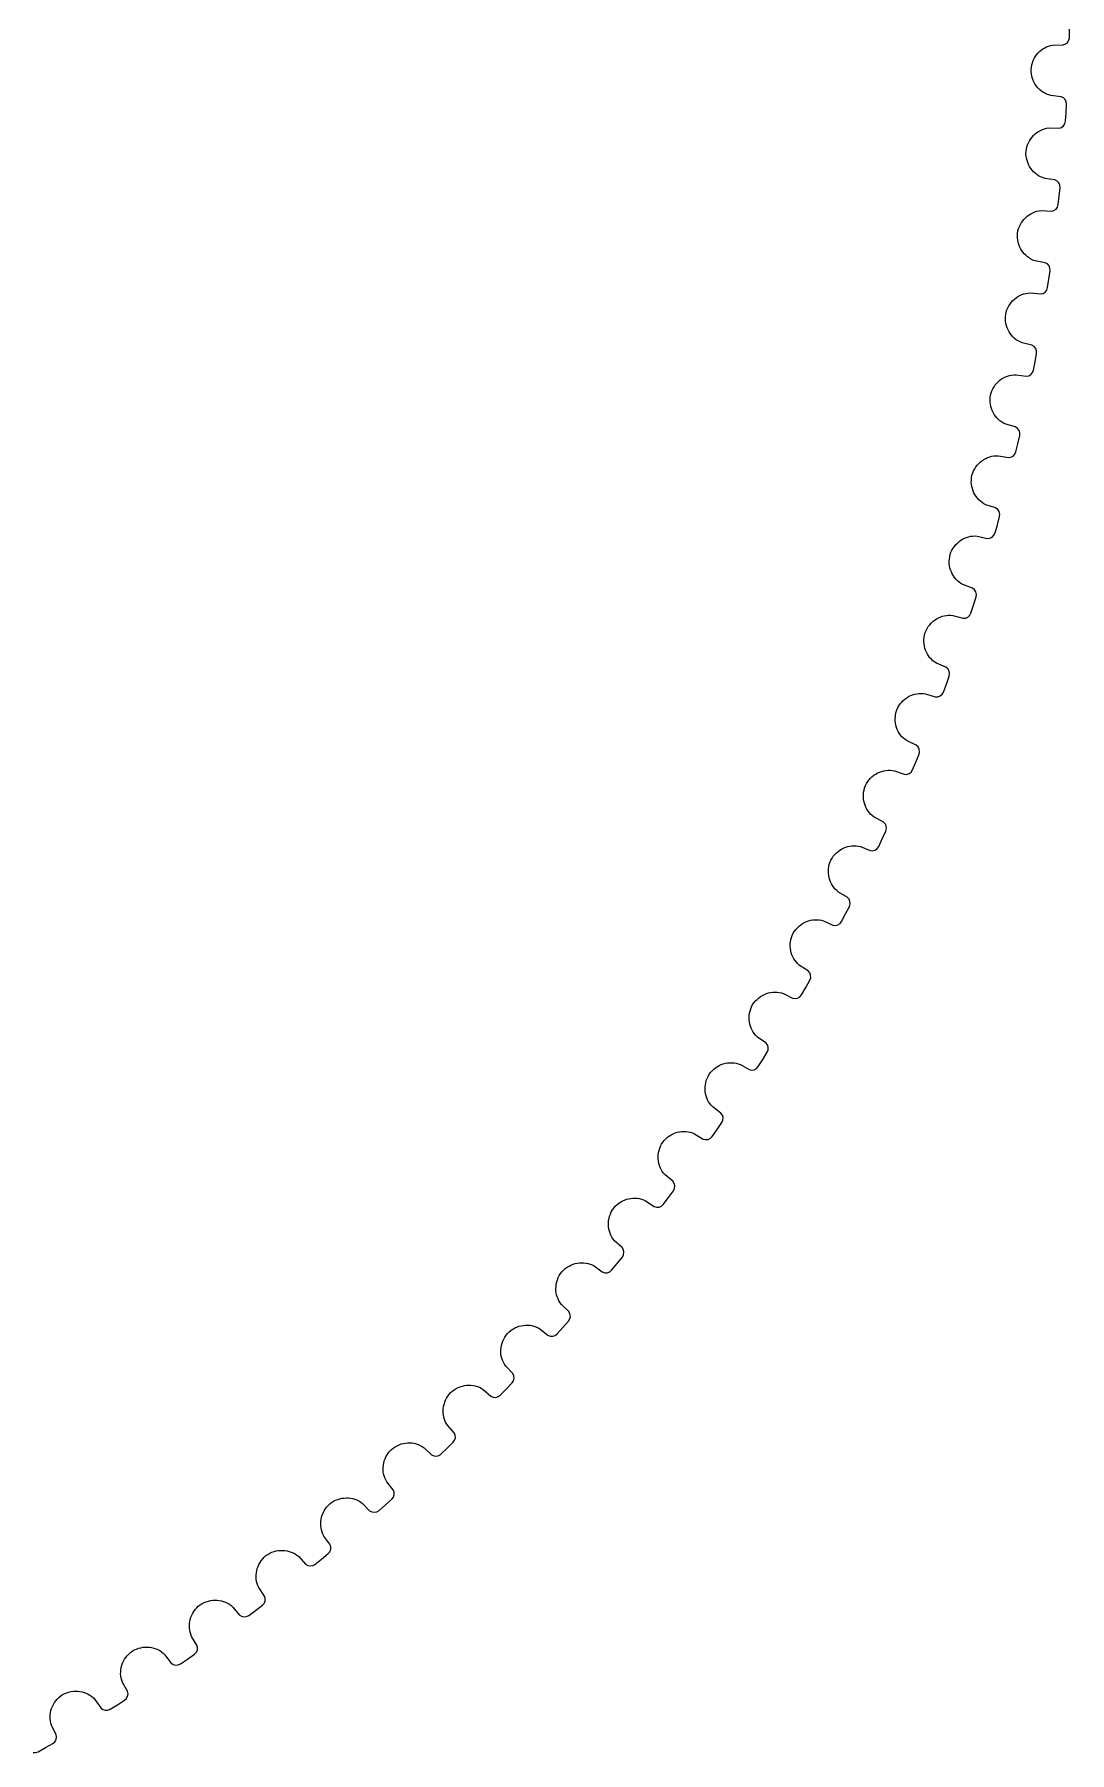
# Model space of a CAD drawing. Header units: metres. Extents: x -120 to 120, y -120 to 120.
# Drawn here: x 58.8 to 120.4, y -105 to -2.8 of the extents above; entities that cross this region are included whole.
import ezdxf

# ---------------------------------------------------------------- set-up
doc = ezdxf.new("R2010")
doc.units = ezdxf.units.M

msp = doc.modelspace()

# ---------------------------------------------------------------- linework, layer by layer
for p, q in [((120.316, -3.14148), (120.347, -2.99388)), ((120.347, -2.99388), (120.361, -2.48801)), ((118.32, -4.12401), (118.394, -4.01696)), ((118.394, -4.01696), (118.476, -3.91692)), ((118.476, -3.91692), (118.566, -3.82444)), ((118.566, -3.82444), (118.663, -3.74002)), ((118.663, -3.74002), (118.767, -3.66424)), ((118.767, -3.66424), (118.877, -3.59758)), ((118.877, -3.59758), (118.993, -3.54064)), ((118.993, -3.54064), (119.114, -3.49389)), ((119.114, -3.49389), (119.239, -3.4579)), ((119.239, -3.4579), (119.369, -3.43321)), ((119.369, -3.43321), (119.976, -3.41628)), ((119.976, -3.41628), (120.12, -3.3675)), ((120.12, -3.3675), (120.236, -3.27234)), ((120.236, -3.27234), (120.316, -3.14148)), ((118.07, -4.8836), (118.086, -4.74573)), ((118.075, -5.0222), (118.07, -4.8836)), ((118.09, -5.15792), (118.075, -5.0222)), ((118.086, -4.74573), (118.113, -4.61163)), ((118.113, -4.61163), (118.15, -4.48188)), ((118.15, -4.48188), (118.197, -4.35701)), ((118.197, -4.35701), (118.254, -4.23753)), ((118.254, -4.23753), (118.32, -4.12401)), ((118.117, -5.29021), (118.09, -5.15792)), ((118.153, -5.41847), (118.117, -5.29021)), ((118.2, -5.54214), (118.153, -5.41847)), ((118.256, -5.66067), (118.2, -5.54214)), ((118.321, -5.77345), (118.256, -5.66067)), ((118.395, -5.87993), (118.321, -5.77345)), ((118.477, -5.97951), (118.395, -5.87993)), ((118.567, -6.07166), (118.477, -5.97951)), ((118.664, -6.15577), (118.567, -6.07166)), ((118.768, -6.23129), (118.664, -6.15577)), ((118.879, -6.29764), (118.768, -6.23129)), ((118.995, -6.35425), (118.879, -6.29764)), ((119.117, -6.40053), (118.995, -6.35425)), ((119.245, -6.43593), (119.117, -6.40053)), ((119.848, -6.50289), (119.245, -6.43593)), ((119.988, -6.56342), (119.848, -6.50289)), ((120.096, -6.66789), (119.988, -6.56342)), ((120.165, -6.80488), (120.096, -6.66789)), ((120.155, -7.45978), (120.184, -6.95456)), ((120.184, -6.95456), (120.165, -6.80488)), ((119.999, -8.23831), (120.083, -8.11085)), ((120.083, -8.11085), (120.121, -7.96468)), ((120.121, -7.96468), (120.155, -7.45978)), ((117.916, -9.23778), (117.978, -9.12075)), ((117.978, -9.12075), (118.048, -9.01004)), ((118.048, -9.01004), (118.127, -8.90615)), ((118.127, -8.90615), (118.213, -8.8096)), ((118.213, -8.8096), (118.307, -8.72092)), ((118.307, -8.72092), (118.407, -8.64058)), ((118.407, -8.64058), (118.514, -8.56915)), ((118.514, -8.56915), (118.627, -8.5071)), ((118.627, -8.5071), (118.745, -8.45498)), ((118.745, -8.45498), (118.867, -8.41327)), ((118.867, -8.41327), (118.994, -8.3825)), ((118.994, -8.3825), (119.125, -8.36319)), ((119.125, -8.36319), (119.732, -8.37134)), ((119.732, -8.37134), (119.878, -8.32857)), ((119.878, -8.32857), (119.999, -8.23831)), ((117.766, -9.89734), (117.768, -9.75868)), ((117.776, -10.0336), (117.766, -9.89734)), ((117.768, -9.75868), (117.789, -9.62158)), ((117.797, -10.1669), (117.776, -10.0336)), ((117.789, -9.62158), (117.821, -9.4887)), ((117.829, -10.2965), (117.797, -10.1669)), ((117.821, -9.4887), (117.864, -9.36059)), ((117.864, -9.36059), (117.916, -9.23778)), ((117.87, -10.422), (117.829, -10.2965)), ((117.921, -10.5428), (117.87, -10.422)), ((117.982, -10.6581), (117.921, -10.5428)), ((118.051, -10.7676), (117.982, -10.6581)), ((118.129, -10.8705), (118.051, -10.7676)), ((118.215, -10.9663), (118.129, -10.8705)), ((118.309, -11.0543), (118.215, -10.9663)), ((118.409, -11.1341), (118.309, -11.0543)), ((118.517, -11.2049), (118.409, -11.1341)), ((118.631, -11.2663), (118.517, -11.2049)), ((118.751, -11.3176), (118.631, -11.2663)), ((118.877, -11.3582), (118.751, -11.3176)), ((119.477, -11.45), (118.877, -11.3582)), ((119.614, -11.5163), (119.477, -11.45)), ((119.718, -11.6252), (119.614, -11.5163)), ((119.781, -11.7649), (119.718, -11.6252)), ((119.744, -12.4188), (119.794, -11.9152)), ((119.794, -11.9152), (119.781, -11.7649)), ((118.546, -13.2928), (118.678, -13.2789)), ((118.678, -13.2789), (119.284, -13.3121)), ((119.284, -13.3121), (119.431, -13.2754)), ((119.431, -13.2754), (119.556, -13.1902)), ((119.556, -13.1902), (119.646, -13.0664)), ((119.646, -13.0664), (119.689, -12.9219)), ((119.689, -12.9219), (119.744, -12.4188)), ((117.329, -14.3496), (117.376, -14.2233)), ((117.376, -14.2233), (117.434, -14.1028)), ((117.434, -14.1028), (117.5, -13.9884)), ((117.5, -13.9884), (117.575, -13.8807)), ((117.575, -13.8807), (117.658, -13.7801)), ((117.658, -13.7801), (117.748, -13.6872)), ((117.748, -13.6872), (117.845, -13.6025)), ((117.845, -13.6025), (117.949, -13.5264)), ((117.949, -13.5264), (118.059, -13.4594)), ((118.059, -13.4594), (118.174, -13.4021)), ((118.174, -13.4021), (118.294, -13.3549)), ((118.294, -13.3549), (118.418, -13.3183)), ((118.418, -13.3183), (118.546, -13.2928)), ((117.257, -14.7556), (117.264, -14.6171)), ((117.261, -14.8921), (117.257, -14.7556)), ((117.276, -15.0261), (117.261, -14.8921)), ((117.264, -14.6171), (117.291, -14.481)), ((117.302, -15.157), (117.276, -15.0261)), ((117.291, -14.481), (117.329, -14.3496)), ((117.339, -15.2841), (117.302, -15.157)), ((117.385, -15.4069), (117.339, -15.2841)), ((117.441, -15.5246), (117.385, -15.4069)), ((117.505, -15.6368), (117.441, -15.5246)), ((117.579, -15.7429), (117.505, -15.6368)), ((117.661, -15.8421), (117.579, -15.7429)), ((117.751, -15.934), (117.661, -15.8421)), ((117.848, -16.0178), (117.751, -15.934)), ((117.953, -16.0931), (117.848, -16.0178)), ((118.064, -16.1591), (117.953, -16.0931)), ((118.182, -16.2153), (118.064, -16.1591)), ((118.306, -16.2611), (118.182, -16.2153)), ((118.902, -16.3776), (118.306, -16.2611)), ((119.036, -16.4495), (118.902, -16.3776)), ((119.135, -16.5626), (119.036, -16.4495)), ((119.053, -17.857), (119.128, -17.3566)), ((119.128, -17.3566), (119.199, -16.8555)), ((119.192, -16.7047), (119.135, -16.5626)), ((119.199, -16.8555), (119.192, -16.7047)), ((117.183, -18.4608), (117.289, -18.3891)), ((117.289, -18.3891), (117.402, -18.3267)), ((117.402, -18.3267), (117.519, -18.2742)), ((117.519, -18.2742), (117.641, -18.232)), ((117.641, -18.232), (117.767, -18.2005)), ((117.767, -18.2005), (117.896, -18.1803)), ((117.896, -18.1803), (118.028, -18.1719)), ((118.028, -18.1719), (118.632, -18.2301)), ((118.632, -18.2301), (118.781, -18.1996)), ((118.781, -18.1996), (118.908, -18.1196)), ((118.908, -18.1196), (119.004, -17.9996)), ((119.004, -17.9996), (119.053, -17.857)), ((116.56, -19.4505), (116.592, -19.3157)), ((116.592, -19.3157), (116.635, -19.1859)), ((116.635, -19.1859), (116.688, -19.0617)), ((116.688, -19.0617), (116.75, -18.9437)), ((116.75, -18.9437), (116.821, -18.8321)), ((116.821, -18.8321), (116.901, -18.7276)), ((116.901, -18.7276), (116.988, -18.6306)), ((116.988, -18.6306), (117.082, -18.5415)), ((117.082, -18.5415), (117.183, -18.4608)), ((116.545, -19.7252), (116.547, -19.5886)), ((116.555, -19.8597), (116.545, -19.7252)), ((116.547, -19.5886), (116.56, -19.4505)), ((116.576, -19.9916), (116.555, -19.8597)), ((116.607, -20.1201), (116.576, -19.9916)), ((116.648, -20.2446), (116.607, -20.1201)), ((116.699, -20.3646), (116.648, -20.2446)), ((116.759, -20.4794), (116.699, -20.3646)), ((116.828, -20.5884), (116.759, -20.4794)), ((116.906, -20.6909), (116.828, -20.5884)), ((116.992, -20.7864), (116.906, -20.6909)), ((117.085, -20.8742), (116.992, -20.7864)), ((117.187, -20.9537), (117.085, -20.8742)), ((117.296, -21.0243), (117.187, -20.9537)), ((117.411, -21.0853), (117.296, -21.0243)), ((117.533, -21.1362), (117.411, -21.0853)), ((118.123, -21.2772), (117.533, -21.1362)), ((118.254, -21.3546), (118.123, -21.2772)), ((118.349, -21.4717), (118.254, -21.3546)), ((118.213, -22.7616), (118.309, -22.2648)), ((118.309, -22.2648), (118.4, -21.767)), ((118.4, -21.6161), (118.349, -21.4717)), ((118.4, -21.767), (118.4, -21.6161)), ((116.027, -23.5425), (116.118, -23.4492)), ((116.118, -23.4492), (116.216, -23.364)), ((116.216, -23.364), (116.32, -23.2876)), ((116.32, -23.2876), (116.429, -23.2204)), ((116.429, -23.2204), (116.544, -23.1627)), ((116.544, -23.1627), (116.664, -23.115)), ((116.664, -23.115), (116.787, -23.0779)), ((116.787, -23.0779), (116.914, -23.0517)), ((116.914, -23.0517), (117.044, -23.0369)), ((117.044, -23.0369), (117.176, -23.0339)), ((117.176, -23.0339), (117.777, -23.117)), ((117.777, -23.117), (117.927, -23.0926)), ((117.927, -23.0926), (118.058, -23.018)), ((118.058, -23.018), (118.158, -22.902)), ((118.158, -22.902), (118.213, -22.7616)), ((115.631, -24.5246), (115.638, -24.3882)), ((115.638, -24.3882), (115.656, -24.2507)), ((115.656, -24.2507), (115.694, -24.1173)), ((115.694, -24.1173), (115.743, -23.9895)), ((115.743, -23.9895), (115.801, -23.8676)), ((115.801, -23.8676), (115.868, -23.7522)), ((115.868, -23.7522), (115.943, -23.6437)), ((115.943, -23.6437), (116.027, -23.5425)), ((115.635, -24.6594), (115.631, -24.5246)), ((115.65, -24.792), (115.635, -24.6594)), ((115.676, -24.9216), (115.65, -24.792)), ((115.712, -25.0478), (115.676, -24.9216)), ((115.757, -25.1698), (115.712, -25.0478)), ((115.813, -25.287), (115.757, -25.1698)), ((115.877, -25.3987), (115.813, -25.287)), ((115.951, -25.5044), (115.877, -25.3987)), ((116.033, -25.6033), (115.951, -25.5044)), ((116.123, -25.6949), (116.033, -25.6033)), ((116.221, -25.7786), (116.123, -25.6949)), ((116.327, -25.8536), (116.221, -25.7786)), ((116.439, -25.9193), (116.327, -25.8536)), ((116.559, -25.9752), (116.439, -25.9193)), ((117.143, -26.1405), (116.559, -25.9752)), ((117.271, -26.2232), (117.143, -26.1405)), ((117.361, -26.3441), (117.271, -26.2232)), ((117.406, -26.4905), (117.361, -26.3441)), ((117.4, -26.6413), (117.406, -26.4905)), ((117.172, -27.6273), (117.288, -27.1349)), ((117.288, -27.1349), (117.4, -26.6413)), ((114.716, -28.6327), (114.787, -28.5201)), ((114.787, -28.5201), (114.867, -28.4148)), ((114.867, -28.4148), (114.955, -28.3172)), ((114.955, -28.3172), (115.05, -28.2277)), ((115.05, -28.2277), (115.151, -28.1467)), ((115.151, -28.1467), (115.258, -28.0746)), ((115.258, -28.0746), (115.37, -28.012)), ((115.37, -28.012), (115.487, -27.9591)), ((115.487, -27.9591), (115.609, -27.9164)), ((115.609, -27.9164), (115.734, -27.8844)), ((115.734, -27.8844), (115.861, -27.8635)), ((115.861, -27.8635), (115.992, -27.854)), ((115.992, -27.854), (116.124, -27.8565)), ((116.124, -27.8565), (116.721, -27.9644)), ((116.721, -27.9644), (116.872, -27.9463)), ((116.872, -27.9463), (117.006, -27.8771)), ((117.006, -27.8771), (117.111, -27.7653)), ((117.111, -27.7653), (117.172, -27.6273)), ((114.517, -29.417), (114.518, -29.2821)), ((114.527, -29.55), (114.517, -29.417)), ((114.518, -29.2821), (114.531, -29.146)), ((114.547, -29.6806), (114.527, -29.55)), ((114.531, -29.146), (114.555, -29.0095)), ((114.555, -29.0095), (114.599, -28.8778)), ((114.599, -28.8778), (114.653, -28.752)), ((114.653, -28.752), (114.716, -28.6327)), ((114.578, -29.8082), (114.547, -29.6806)), ((114.618, -29.9319), (114.578, -29.8082)), ((114.669, -30.0513), (114.618, -29.9319)), ((114.729, -30.1656), (114.669, -30.0513)), ((114.798, -30.2742), (114.729, -30.1656)), ((114.875, -30.3765), (114.798, -30.2742)), ((114.962, -30.4718), (114.875, -30.3765)), ((115.056, -30.5594), (114.962, -30.4718)), ((115.159, -30.6387), (115.056, -30.5594)), ((115.269, -30.709), (115.159, -30.6387)), ((115.386, -30.7698), (115.269, -30.709)), ((115.963, -30.9591), (115.386, -30.7698)), ((116.087, -31.047), (115.963, -30.9591)), ((116.067, -31.9586), (116.199, -31.4701)), ((116.172, -31.1715), (116.087, -31.047)), ((116.211, -31.3197), (116.172, -31.1715)), ((116.199, -31.4701), (116.211, -31.3197)), ((114.233, -32.7077), (114.356, -32.6701)), ((114.356, -32.6701), (114.482, -32.6433)), ((114.482, -32.6433), (114.611, -32.6276)), ((114.611, -32.6276), (114.742, -32.6236)), ((114.742, -32.6236), (114.873, -32.6315)), ((114.873, -32.6315), (115.466, -32.764)), ((115.618, -32.7521), (115.754, -32.6885)), ((115.754, -32.6885), (115.863, -32.5812)), ((115.863, -32.5812), (115.93, -32.4458)), ((115.93, -32.4458), (116.067, -31.9586)), ((113.259, -33.7187), (113.308, -33.5889)), ((113.308, -33.5889), (113.366, -33.4655)), ((113.366, -33.4655), (113.434, -33.3488)), ((113.434, -33.3488), (113.511, -33.2394)), ((113.511, -33.2394), (113.595, -33.1375)), ((113.595, -33.1375), (113.687, -33.0435)), ((113.687, -33.0435), (113.785, -32.958)), ((113.785, -32.958), (113.889, -32.8813)), ((113.889, -32.8813), (113.999, -32.8137)), ((113.999, -32.8137), (114.114, -32.7557)), ((114.114, -32.7557), (114.233, -32.7077)), ((115.466, -32.764), (115.618, -32.7521)), ((113.204, -34.1242), (113.211, -33.9895)), ((113.208, -34.2576), (113.204, -34.1242)), ((113.223, -34.3889), (113.208, -34.2576)), ((113.211, -33.9895), (113.229, -33.8541)), ((113.248, -34.5176), (113.223, -34.3889)), ((113.229, -33.8541), (113.259, -33.7187)), ((113.284, -34.643), (113.248, -34.5176)), ((113.329, -34.7643), (113.284, -34.643)), ((113.384, -34.881), (113.329, -34.7643)), ((113.449, -34.9924), (113.384, -34.881)), ((113.522, -35.0978), (113.449, -34.9924)), ((113.604, -35.1965), (113.522, -35.0978)), ((113.695, -35.288), (113.604, -35.1965)), ((113.794, -35.3714), (113.695, -35.288)), ((113.901, -35.4463), (113.794, -35.3714)), ((114.016, -35.5118), (113.901, -35.4463)), ((114.584, -35.7248), (114.016, -35.5118)), ((114.705, -35.8178), (114.584, -35.7248)), ((114.49, -37.2089), (114.647, -36.7278)), ((114.647, -36.7278), (114.799, -36.2451)), ((114.784, -35.9457), (114.705, -35.8178)), ((114.817, -36.0953), (114.784, -35.9457)), ((114.799, -36.2451), (114.817, -36.0953)), ((112.129, -37.8035), (112.224, -37.7134)), ((112.224, -37.7134), (112.326, -37.632)), ((112.326, -37.632), (112.433, -37.5596)), ((112.433, -37.5596), (112.546, -37.4967)), ((112.546, -37.4967), (112.663, -37.4435)), ((112.663, -37.4435), (112.784, -37.4005)), ((112.784, -37.4005), (112.909, -37.368)), ((112.909, -37.368), (113.036, -37.3464)), ((113.036, -37.3464), (113.165, -37.336)), ((113.165, -37.336), (113.295, -37.3374)), ((113.295, -37.3374), (113.427, -37.3508)), ((113.427, -37.3508), (114.013, -37.5076)), ((114.013, -37.5076), (114.165, -37.502)), ((114.165, -37.502), (114.304, -37.4441)), ((114.304, -37.4441), (114.418, -37.3414)), ((114.418, -37.3414), (114.49, -37.2089)), ((111.695, -38.9066), (111.697, -38.7732)), ((111.697, -38.7732), (111.709, -38.6389)), ((111.709, -38.6389), (111.733, -38.5044)), ((111.733, -38.5044), (111.768, -38.3703)), ((111.768, -38.3703), (111.823, -38.2427)), ((111.823, -38.2427), (111.887, -38.1218)), ((111.887, -38.1218), (111.959, -38.008)), ((111.959, -38.008), (112.04, -37.9018)), ((112.04, -37.9018), (112.129, -37.8035)), ((111.705, -39.0385), (111.695, -38.9066)), ((111.725, -39.1681), (111.705, -39.0385)), ((111.755, -39.2948), (111.725, -39.1681)), ((111.796, -39.4179), (111.755, -39.2948)), ((111.846, -39.5368), (111.796, -39.4179)), ((111.906, -39.6507), (111.846, -39.5368)), ((111.975, -39.7591), (111.906, -39.6507)), ((112.053, -39.8611), (111.975, -39.7591)), ((112.14, -39.9563), (112.053, -39.8611)), ((112.235, -40.0438), (112.14, -39.9563)), ((112.339, -40.123), (112.235, -40.0438)), ((112.451, -40.1932), (112.339, -40.123)), ((113.01, -40.4295), (112.451, -40.1932)), ((113.127, -40.5274), (113.01, -40.4295)), ((113.201, -40.6584), (113.127, -40.5274)), ((113.227, -40.8093), (113.201, -40.6584)), ((113.203, -40.9582), (113.227, -40.8093)), ((112.855, -41.9084), (113.031, -41.4342)), ((113.031, -41.4342), (113.203, -40.9582)), ((110.087, -42.9564), (110.147, -42.8311)), ((110.147, -42.8311), (110.216, -42.7129)), ((110.216, -42.7129), (110.293, -42.6023)), ((110.293, -42.6023), (110.378, -42.4995)), ((110.378, -42.4995), (110.471, -42.4049)), ((110.471, -42.4049), (110.57, -42.3188)), ((110.57, -42.3188), (110.675, -42.2417)), ((110.675, -42.2417), (110.785, -42.1739)), ((110.785, -42.1739), (110.9, -42.1156)), ((110.9, -42.1156), (111.019, -42.0673)), ((111.019, -42.0673), (111.142, -42.0293)), ((111.142, -42.0293), (111.268, -42.002)), ((111.268, -42.002), (111.396, -41.9857)), ((111.396, -41.9857), (111.525, -41.9807)), ((111.525, -41.9807), (111.656, -41.9874)), ((111.656, -41.9874), (111.786, -42.0062)), ((111.786, -42.0062), (112.366, -42.1872)), ((112.366, -42.1872), (112.518, -42.1879)), ((112.518, -42.1879), (112.659, -42.1358)), ((112.659, -42.1358), (112.777, -42.0378)), ((112.777, -42.0378), (112.855, -41.9084)), ((109.992, -43.4892), (109.999, -43.356)), ((109.996, -43.6213), (109.992, -43.4892)), ((110.011, -43.7517), (109.996, -43.6213)), ((109.999, -43.356), (110.017, -43.2223)), ((110.036, -43.8795), (110.011, -43.7517)), ((110.017, -43.2223), (110.046, -43.0889)), ((110.071, -44.0042), (110.036, -43.8795)), ((110.046, -43.0889), (110.087, -42.9564)), ((110.116, -44.125), (110.071, -44.0042)), ((110.171, -44.2414), (110.116, -44.125)), ((110.236, -44.3525), (110.171, -44.2414)), ((110.31, -44.4577), (110.236, -44.3525)), ((110.393, -44.5563), (110.31, -44.4577)), ((110.485, -44.6477), (110.393, -44.5563)), ((110.585, -44.7311), (110.485, -44.6477)), ((110.694, -44.8059), (110.585, -44.7311)), ((111.243, -45.0651), (110.694, -44.8059)), ((111.222, -46.0698), (111.414, -45.6013)), ((111.355, -45.1677), (111.243, -45.0651)), ((111.424, -45.3017), (111.355, -45.1677)), ((111.414, -45.6013), (111.444, -45.4535)), ((111.444, -45.4535), (111.424, -45.3017)), ((108.528, -47.0245), (108.624, -46.9338)), ((108.624, -46.9338), (108.726, -46.852)), ((108.726, -46.852), (108.834, -46.7793)), ((108.834, -46.7793), (108.948, -46.716)), ((108.948, -46.716), (109.065, -46.6626)), ((109.065, -46.6626), (109.186, -46.6192)), ((109.186, -46.6192), (109.31, -46.5864)), ((109.31, -46.5864), (109.437, -46.5642)), ((109.437, -46.5642), (109.565, -46.5532)), ((109.565, -46.5532), (109.695, -46.5536)), ((109.695, -46.5536), (109.825, -46.5657)), ((109.825, -46.5657), (109.955, -46.5899)), ((109.955, -46.5899), (110.526, -46.7946)), ((110.526, -46.7946), (110.678, -46.8016)), ((110.678, -46.8016), (110.822, -46.7554)), ((110.822, -46.7554), (110.943, -46.6624)), ((110.943, -46.6624), (111.026, -46.5363)), ((111.026, -46.5363), (111.222, -46.0698)), ((108.099, -48.1297), (108.101, -47.9975)), ((108.101, -47.9975), (108.113, -47.8646)), ((108.113, -47.8646), (108.137, -47.7318)), ((108.137, -47.7318), (108.172, -47.5997)), ((108.172, -47.5997), (108.218, -47.469)), ((108.218, -47.469), (108.283, -47.3463)), ((108.283, -47.3463), (108.356, -47.2311)), ((108.356, -47.2311), (108.438, -47.1237)), ((108.438, -47.1237), (108.528, -47.0245)), ((108.109, -48.2605), (108.099, -48.1297)), ((108.128, -48.3893), (108.109, -48.2605)), ((108.159, -48.5153), (108.128, -48.3893)), ((108.199, -48.6379), (108.159, -48.5153)), ((108.249, -48.7564), (108.199, -48.6379)), ((108.309, -48.8701), (108.249, -48.7564)), ((108.378, -48.9782), (108.309, -48.8701)), ((108.457, -49.0802), (108.378, -48.9782)), ((108.545, -49.1753), (108.457, -49.0802)), ((108.642, -49.2628), (108.545, -49.1753)), ((108.748, -49.3421), (108.642, -49.2628)), ((109.285, -49.6237), (108.748, -49.3421)), ((109.394, -49.7309), (109.285, -49.6237)), ((109.457, -49.8676), (109.394, -49.7309)), ((109.434, -50.1665), (109.471, -50.0201)), ((109.471, -50.0201), (109.457, -49.8676)), ((107.166, -51.0915), (107.292, -51.0638)), ((107.292, -51.0638), (107.419, -51.0469)), ((107.419, -51.0469), (107.548, -51.0412)), ((107.548, -51.0412), (107.678, -51.047)), ((107.678, -51.047), (107.807, -51.0645)), ((107.807, -51.0645), (107.936, -51.094)), ((109.008, -51.0847), (109.224, -50.6267)), ((109.224, -50.6267), (109.434, -50.1665)), ((106.072, -52.1598), (106.112, -52.0293)), ((106.112, -52.0293), (106.164, -51.9006)), ((106.164, -51.9006), (106.234, -51.7806)), ((106.234, -51.7806), (106.312, -51.6686)), ((106.312, -51.6686), (106.398, -51.5647)), ((106.398, -51.5647), (106.492, -51.4693)), ((106.492, -51.4693), (106.591, -51.3826)), ((106.591, -51.3826), (106.697, -51.3051)), ((106.697, -51.3051), (106.808, -51.2369)), ((106.808, -51.2369), (106.924, -51.1784)), ((106.924, -51.1784), (107.043, -51.1298)), ((107.043, -51.1298), (107.166, -51.0915)), ((107.936, -51.094), (108.498, -51.3222)), ((108.498, -51.3222), (108.65, -51.3355)), ((108.65, -51.3355), (108.795, -51.2952)), ((108.795, -51.2952), (108.92, -51.2073)), ((108.92, -51.2073), (109.008, -51.0847)), ((106.018, -52.5558), (106.025, -52.4238)), ((106.022, -52.6869), (106.018, -52.5558)), ((106.036, -52.8163), (106.022, -52.6869)), ((106.025, -52.4238), (106.043, -52.2915)), ((106.061, -52.9435), (106.036, -52.8163)), ((106.043, -52.2915), (106.072, -52.1598)), ((106.096, -53.0677), (106.061, -52.9435)), ((106.142, -53.1881), (106.096, -53.0677)), ((106.197, -53.3042), (106.142, -53.1881)), ((106.262, -53.4151), (106.197, -53.3042)), ((106.336, -53.5203), (106.262, -53.4151)), ((106.42, -53.6189), (106.336, -53.5203)), ((106.514, -53.7104), (106.42, -53.6189)), ((106.616, -53.7939), (106.514, -53.7104)), ((107.141, -54.0975), (106.616, -53.7939)), ((107.245, -54.2091), (107.141, -54.0975)), ((106.804, -55.5459), (107.038, -55.0971)), ((107.038, -55.0971), (107.267, -54.646)), ((107.302, -54.3483), (107.245, -54.2091)), ((107.267, -54.646), (107.31, -54.5013)), ((107.31, -54.5013), (107.302, -54.3483)), ((103.928, -56.2435), (104.003, -56.1265)), ((104.003, -56.1265), (104.086, -56.0178)), ((104.086, -56.0178), (104.176, -55.9175)), ((104.176, -55.9175), (104.274, -55.826)), ((104.274, -55.826), (104.377, -55.7436)), ((104.377, -55.7436), (104.486, -55.6705)), ((104.486, -55.6705), (104.6, -55.607)), ((104.6, -55.607), (104.718, -55.5533)), ((104.718, -55.5533), (104.839, -55.5097)), ((104.839, -55.5097), (104.963, -55.4765)), ((104.963, -55.4765), (105.09, -55.454)), ((105.09, -55.454), (105.218, -55.4424)), ((105.218, -55.4424), (105.347, -55.4421)), ((105.347, -55.4421), (105.476, -55.4531)), ((105.476, -55.4531), (105.605, -55.476)), ((105.605, -55.476), (105.732, -55.5108)), ((105.732, -55.5108), (106.285, -55.762)), ((106.285, -55.762), (106.436, -55.7816)), ((106.436, -55.7816), (106.582, -55.7473)), ((106.582, -55.7473), (106.711, -55.6647)), ((106.711, -55.6647), (106.804, -55.5459)), ((103.754, -57.0232), (103.756, -56.8921)), ((103.763, -57.1532), (103.754, -57.0232)), ((103.756, -56.8921), (103.768, -56.7605)), ((103.783, -57.2813), (103.763, -57.1532)), ((103.768, -56.7605), (103.791, -56.6291)), ((103.791, -56.6291), (103.826, -56.4987)), ((103.826, -56.4987), (103.872, -56.3699)), ((103.872, -56.3699), (103.928, -56.2435)), ((103.813, -57.4068), (103.783, -57.2813)), ((103.853, -57.529), (103.813, -57.4068)), ((103.903, -57.6472), (103.853, -57.529)), ((103.964, -57.7608), (103.903, -57.6472)), ((104.034, -57.8689), (103.964, -57.7608)), ((104.114, -57.971), (104.034, -57.8689)), ((104.203, -58.0662), (104.114, -57.971)), ((104.302, -58.1539), (104.203, -58.0662)), ((104.814, -58.4789), (104.302, -58.1539)), ((104.67, -59.4734), (104.917, -59.0322)), ((104.913, -58.5947), (104.814, -58.4789)), ((104.965, -58.7361), (104.913, -58.5947)), ((104.917, -59.0322), (104.966, -58.8893)), ((104.966, -58.8893), (104.965, -58.7361)), ((101.595, -60.3765), (101.682, -60.2713)), ((101.682, -60.2713), (101.777, -60.1748)), ((101.777, -60.1748), (101.878, -60.0875)), ((101.878, -60.0875), (101.984, -60.0094)), ((101.984, -60.0094), (102.096, -59.9408)), ((102.096, -59.9408), (102.212, -59.882)), ((102.212, -59.882), (102.332, -59.8333)), ((102.332, -59.8333), (102.456, -59.7948)), ((102.456, -59.7948), (102.581, -59.7667)), ((102.581, -59.7667), (102.709, -59.7495)), ((102.709, -59.7495), (102.837, -59.7432)), ((102.837, -59.7432), (102.966, -59.7482)), ((102.966, -59.7482), (103.094, -59.7646)), ((103.094, -59.7646), (103.222, -59.7927)), ((103.222, -59.7927), (103.348, -59.8327)), ((103.348, -59.8327), (103.889, -60.1066)), ((103.889, -60.1066), (104.039, -60.1323)), ((104.039, -60.1323), (104.187, -60.1042)), ((104.187, -60.1042), (104.32, -60.027)), ((104.32, -60.027), (104.418, -59.9121)), ((104.418, -59.9121), (104.67, -59.4734)), ((101.309, -61.2621), (101.316, -61.1312)), ((101.313, -61.3924), (101.309, -61.2621)), ((101.316, -61.1312), (101.334, -61.0002)), ((101.334, -61.0002), (101.363, -60.8699)), ((101.363, -60.8699), (101.402, -60.741)), ((101.402, -60.741), (101.453, -60.6142)), ((101.453, -60.6142), (101.515, -60.4903)), ((101.515, -60.4903), (101.595, -60.3765)), ((101.327, -61.5212), (101.313, -61.3924)), ((101.352, -61.6478), (101.327, -61.5212)), ((101.387, -61.7716), (101.352, -61.6478)), ((101.432, -61.8918), (101.387, -61.7716)), ((101.488, -62.0077), (101.432, -61.8918)), ((101.553, -62.1187), (101.488, -62.0077)), ((101.629, -62.2239), (101.553, -62.1187)), ((101.714, -62.3227), (101.629, -62.2239)), ((101.809, -62.4145), (101.714, -62.3227)), ((102.308, -62.7604), (101.809, -62.4145)), ((102.123, -63.7481), (102.388, -63.3175)), ((102.402, -62.8802), (102.308, -62.7604)), ((102.388, -63.3175), (102.443, -63.1767)), ((102.448, -63.0236), (102.402, -62.8802)), ((102.443, -63.1767), (102.448, -63.0236)), ((99.1046, -64.4218), (99.2029, -64.3293)), ((99.2029, -64.3293), (99.3074, -64.2462)), ((99.3074, -64.2462), (99.4172, -64.1726)), ((99.4172, -64.1726), (99.5318, -64.1087)), ((99.5318, -64.1087), (99.6505, -64.0548)), ((99.6505, -64.0548), (99.7724, -64.011)), ((99.7724, -64.011), (99.8971, -63.9777)), ((99.8971, -63.9777), (100.024, -63.9549)), ((100.024, -63.9549), (100.152, -63.9429)), ((100.152, -63.9429), (100.28, -63.9419)), ((100.28, -63.9419), (100.409, -63.9522)), ((100.409, -63.9522), (100.536, -63.9739)), ((100.536, -63.9739), (100.663, -64.0072)), ((100.663, -64.0072), (100.787, -64.0525)), ((100.787, -64.0525), (101.317, -64.3484)), ((101.317, -64.3484), (101.466, -64.3804)), ((101.466, -64.3804), (101.615, -64.3584)), ((101.615, -64.3584), (101.75, -64.2867)), ((101.75, -64.2867), (101.852, -64.176)), ((101.852, -64.176), (102.123, -63.7481)), ((98.6908, -65.3964), (98.7033, -65.2658)), ((98.7033, -65.2658), (98.7265, -65.1357)), ((98.7265, -65.1357), (98.7606, -65.0067)), ((98.7606, -65.0067), (98.8056, -64.8796)), ((98.8056, -64.8796), (98.8617, -64.755)), ((98.8617, -64.755), (98.929, -64.6337)), ((98.929, -64.6337), (99.013, -64.5233)), ((99.013, -64.5233), (99.1046, -64.4218)), ((98.6891, -65.5267), (98.6908, -65.3964)), ((98.6981, -65.6559), (98.6891, -65.5267)), ((98.7176, -65.7835), (98.6981, -65.6559)), ((98.7476, -65.9086), (98.7176, -65.7835)), ((98.788, -66.0306), (98.7476, -65.9086)), ((98.8387, -66.1487), (98.788, -66.0306)), ((98.8996, -66.2623), (98.8387, -66.1487)), ((98.9708, -66.3706), (98.8996, -66.2623)), ((99.052, -66.4728), (98.9708, -66.3706)), ((99.1432, -66.5684), (99.052, -66.4728)), ((99.627, -66.9347), (99.1432, -66.5684)), ((99.7162, -67.0582), (99.627, -66.9347)), ((99.6843, -67.4946), (99.7445, -67.3562)), ((99.7558, -67.2034), (99.7162, -67.0582)), ((99.7445, -67.3562), (99.7558, -67.2034)), ((96.3577, -68.4623), (96.4598, -68.374)), ((96.4598, -68.374), (96.5676, -68.2952)), ((96.5676, -68.2952), (96.6804, -68.2262)), ((96.6804, -68.2262), (96.7975, -68.1671)), ((96.7975, -68.1671), (96.9183, -68.1181)), ((96.9183, -68.1181), (97.042, -68.0795)), ((97.042, -68.0795), (97.1679, -68.0513)), ((97.1679, -68.0513), (97.2954, -68.0337)), ((97.2954, -68.0337), (97.4237, -68.027)), ((97.4237, -68.027), (97.5522, -68.0314)), ((97.5522, -68.0314), (97.6801, -68.0469)), ((97.6801, -68.0469), (97.8069, -68.0739)), ((97.8069, -68.0739), (97.9317, -68.1124)), ((97.9317, -68.1124), (98.0539, -68.1628)), ((98.0539, -68.1628), (98.571, -68.4804)), ((98.8682, -68.5026), (99.0064, -68.4366)), ((99.0064, -68.4366), (99.1134, -68.3302)), ((99.1134, -68.3302), (99.401, -67.9139)), ((99.401, -67.9139), (99.6843, -67.4946)), ((95.897, -69.549), (95.904, -69.4189)), ((95.904, -69.4189), (95.9218, -69.289)), ((95.9218, -69.289), (95.9504, -69.1599)), ((95.9504, -69.1599), (95.9898, -69.0325)), ((95.9898, -69.0325), (96.0401, -68.9073)), ((96.0401, -68.9073), (96.1013, -68.7851)), ((96.1013, -68.7851), (96.1735, -68.6667)), ((96.1735, -68.6667), (96.262, -68.5599)), ((96.262, -68.5599), (96.3577, -68.4623)), ((98.571, -68.4804), (98.7185, -68.5185)), ((98.7185, -68.5185), (98.8682, -68.5026)), ((95.9005, -69.6786), (95.897, -69.549)), ((95.9148, -69.8068), (95.9005, -69.6786)), ((95.9396, -69.9331), (95.9148, -69.8068)), ((95.9749, -70.0566), (95.9396, -69.9331)), ((96.0207, -70.1767), (95.9749, -70.0566)), ((96.0769, -70.2927), (96.0207, -70.1767)), ((96.1435, -70.4039), (96.0769, -70.2927)), ((96.2204, -70.5094), (96.1435, -70.4039)), ((96.3076, -70.6086), (96.2204, -70.5094)), ((96.7759, -70.9946), (96.3076, -70.6086)), ((96.8598, -71.1217), (96.7759, -70.9946)), ((96.8099, -71.5564), (96.8758, -71.4206)), ((96.8934, -71.2684), (96.8598, -71.1217)), ((96.8758, -71.4206), (96.8934, -71.2684)), ((93.2536, -72.5825), (93.3466, -72.4794)), ((93.3466, -72.4794), (93.4462, -72.3857)), ((93.4462, -72.3857), (93.5518, -72.3017)), ((93.5518, -72.3017), (93.6628, -72.2275)), ((93.6628, -72.2275), (93.7783, -72.1632)), ((93.7783, -72.1632), (93.8978, -72.109)), ((93.8978, -72.109), (94.0205, -72.0651)), ((94.0205, -72.0651), (94.1457, -72.0316)), ((94.1457, -72.0316), (94.2727, -72.0086)), ((94.2727, -72.0086), (94.4008, -71.9963)), ((94.4008, -71.9963), (94.5292, -71.9949)), ((94.5292, -71.9949), (94.6575, -72.0046)), ((94.6575, -72.0046), (94.7847, -72.0254)), ((94.7847, -72.0254), (94.9102, -72.0576)), ((94.9102, -72.0576), (95.0333, -72.1013)), ((95.0333, -72.1013), (95.1533, -72.1566)), ((95.1533, -72.1566), (95.6568, -72.4953)), ((95.6568, -72.4953), (95.8026, -72.5395)), ((95.8026, -72.5395), (95.9528, -72.5298)), ((95.9528, -72.5298), (96.0936, -72.4696)), ((96.0936, -72.4696), (96.205, -72.3677)), ((96.205, -72.3677), (96.5095, -71.9636)), ((96.5095, -71.9636), (96.8099, -71.5564)), ((92.9392, -73.5821), (92.9409, -73.4526)), ((92.9409, -73.4526), (92.9534, -73.3229)), ((92.9534, -73.3229), (92.9765, -73.1938)), ((92.9765, -73.1938), (93.0104, -73.066)), ((93.0104, -73.066), (93.055, -72.9403)), ((93.055, -72.9403), (93.1105, -72.8173)), ((93.1105, -72.8173), (93.1767, -72.6978)), ((93.1767, -72.6978), (93.2536, -72.5825)), ((92.9481, -73.7108), (92.9392, -73.5821)), ((92.9676, -73.838), (92.9481, -73.7108)), ((92.9978, -73.9629), (92.9676, -73.838)), ((93.0386, -74.0848), (92.9978, -73.9629)), ((93.09, -74.203), (93.0386, -74.0848)), ((93.1519, -74.3168), (93.09, -74.203)), ((93.2244, -74.4255), (93.1519, -74.3168)), ((93.3074, -74.5282), (93.2244, -74.4255)), ((93.7593, -74.9332), (93.3074, -74.5282)), ((93.4532, -75.8904), (93.7702, -75.4959)), ((93.8379, -75.0637), (93.7593, -74.9332)), ((93.7702, -75.4959), (93.8416, -75.363)), ((93.8655, -75.2117), (93.8379, -75.0637)), ((93.8416, -75.363), (93.8655, -75.2117)), ((89.9613, -76.7235), (90.0217, -76.6029)), ((90.0217, -76.6029), (90.0928, -76.4862)), ((90.0928, -76.4862), (90.1745, -76.3742)), ((90.1745, -76.3742), (90.2716, -76.275)), ((90.2716, -76.275), (90.375, -76.1856)), ((90.375, -76.1856), (90.4841, -76.106)), ((90.4841, -76.106), (90.598, -76.0364)), ((90.598, -76.0364), (90.7161, -75.977)), ((90.7161, -75.977), (90.8377, -75.9278)), ((90.8377, -75.9278), (90.9621, -75.8889)), ((90.9621, -75.8889), (91.0886, -75.8606)), ((91.0886, -75.8606), (91.2164, -75.8429)), ((91.2164, -75.8429), (91.3449, -75.8359)), ((91.3449, -75.8359), (91.4733, -75.8399)), ((91.4733, -75.8399), (91.601, -75.8548)), ((91.601, -75.8548), (91.7272, -75.8809)), ((91.7272, -75.8809), (91.8513, -75.9182)), ((91.8513, -75.9182), (91.9725, -75.9669)), ((91.9725, -75.9669), (92.0901, -76.0272)), ((92.0901, -76.0272), (92.5792, -76.3864)), ((92.5792, -76.3864), (92.7231, -76.4366)), ((92.7231, -76.4366), (92.8736, -76.4331)), ((92.8736, -76.4331), (93.0167, -76.3787)), ((93.0167, -76.3787), (93.1322, -76.2815)), ((93.1322, -76.2815), (93.4532, -75.8904)), ((89.819, -77.36), (89.8261, -77.2306)), ((89.8226, -77.4889), (89.819, -77.36)), ((89.8368, -77.6168), (89.8226, -77.4889)), ((89.8261, -77.2306), (89.8439, -77.1015)), ((89.8618, -77.7429), (89.8368, -77.6168)), ((89.8439, -77.1015), (89.8724, -76.9735)), ((89.8724, -76.9735), (89.9115, -76.8472)), ((89.9115, -76.8472), (89.9613, -76.7235)), ((89.8975, -77.8664), (89.8618, -77.7429)), ((89.944, -77.9866), (89.8975, -77.8664)), ((90.0012, -78.1029), (89.944, -77.9866)), ((90.0691, -78.2144), (90.0012, -78.1029)), ((90.1478, -78.3205), (90.0691, -78.2144)), ((90.5826, -78.7438), (90.1478, -78.3205)), ((87.3784, -79.7154), (87.4989, -79.6609)), ((87.4989, -79.6609), (87.6224, -79.6168)), ((87.6224, -79.6168), (87.7483, -79.5831)), ((87.7483, -79.5831), (87.8758, -79.56)), ((87.8758, -79.56), (88.0042, -79.5476)), ((88.0042, -79.5476), (88.1329, -79.546)), ((88.1329, -79.546), (88.2611, -79.5552)), ((88.2611, -79.5552), (88.3881, -79.5754)), ((88.3881, -79.5754), (88.5131, -79.6067)), ((88.5131, -79.6067), (88.6355, -79.6491)), ((88.6355, -79.6491), (88.7546, -79.7028)), ((89.9003, -80.0651), (90.2372, -79.6875)), ((90.2372, -79.6875), (90.5702, -79.3065)), ((90.5702, -79.3065), (90.6471, -79.1766)), ((90.6558, -78.8774), (90.5826, -78.7438)), ((90.6471, -79.1766), (90.6771, -79.0264)), ((90.6771, -79.0264), (90.6558, -78.8774)), ((86.5809, -80.7485), (86.6147, -80.6217)), ((86.6147, -80.6217), (86.659, -80.4972)), ((86.659, -80.4972), (86.7139, -80.3756)), ((86.7139, -80.3756), (86.7792, -80.2576)), ((86.7792, -80.2576), (86.8551, -80.1439)), ((86.8551, -80.1439), (86.9413, -80.0354)), ((86.9413, -80.0354), (87.0424, -79.9403)), ((87.0424, -79.9403), (87.1495, -79.8552)), ((87.1495, -79.8552), (87.2617, -79.7802)), ((87.2617, -79.7802), (87.3784, -79.7154)), ((88.7546, -79.7028), (88.8697, -79.7679)), ((88.8697, -79.7679), (89.3435, -80.147)), ((89.3435, -80.147), (89.4851, -80.203)), ((89.4851, -80.203), (89.6356, -80.2058)), ((89.6356, -80.2058), (89.7809, -80.1574)), ((89.7809, -80.1574), (89.9003, -80.0651)), ((86.5436, -81.1347), (86.5454, -81.0057)), ((86.5526, -81.263), (86.5436, -81.1347)), ((86.5454, -81.0057), (86.5578, -80.8767)), ((86.5723, -81.39), (86.5526, -81.263)), ((86.5578, -80.8767), (86.5809, -80.7485)), ((86.6029, -81.5149), (86.5723, -81.39)), ((86.6444, -81.6369), (86.6029, -81.5149)), ((86.6967, -81.7554), (86.6444, -81.6369)), ((86.76, -81.8697), (86.6967, -81.7554)), ((86.8342, -81.9789), (86.76, -81.8697)), ((87.2512, -82.4198), (86.8342, -81.9789)), ((87.3187, -82.5564), (87.2512, -82.4198)), ((87.2977, -82.8549), (87.3339, -82.7061)), ((87.3339, -82.7061), (87.3187, -82.5564)), ((83.3183, -83.8904), (83.3885, -83.7752)), ((83.3885, -83.7752), (83.4689, -83.6648)), ((83.4689, -83.6648), (83.5596, -83.5599)), ((83.5596, -83.5599), (83.6645, -83.4691)), ((83.6645, -83.4691), (83.775, -83.3885)), ((83.775, -83.3885), (83.8902, -83.3182)), ((83.8902, -83.3182), (84.0095, -83.2583)), ((84.0095, -83.2583), (84.1321, -83.2088)), ((84.1321, -83.2088), (84.2574, -83.1698)), ((84.2574, -83.1698), (84.3846, -83.1413)), ((84.3846, -83.1413), (84.5129, -83.1235)), ((84.5129, -83.1235), (84.6418, -83.1164)), ((84.6418, -83.1164), (84.7704, -83.1201)), ((84.7704, -83.1201), (84.8981, -83.1346)), ((84.8981, -83.1346), (85.0241, -83.1601)), ((85.0241, -83.1601), (85.1478, -83.1965)), ((85.1478, -83.1965), (85.2683, -83.2439)), ((85.2683, -83.2439), (85.3851, -83.3025)), ((85.3851, -83.3025), (85.4973, -83.3723)), ((85.4973, -83.3723), (85.9551, -83.7706)), ((85.9551, -83.7706), (86.0943, -83.8325)), ((86.3917, -83.7991), (86.5148, -83.7118)), ((86.5148, -83.7118), (86.867, -83.3485)), ((86.867, -83.3485), (87.2155, -82.9815)), ((87.2155, -82.9815), (87.2977, -82.8549)), ((83.1168, -84.6418), (83.1239, -84.5129)), ((83.1205, -84.7704), (83.1168, -84.6418)), ((83.135, -84.8981), (83.1205, -84.7704)), ((83.1239, -84.5129), (83.1417, -84.3846)), ((83.1417, -84.3846), (83.17, -84.2574)), ((83.17, -84.2574), (83.209, -84.1322)), ((83.209, -84.1322), (83.2584, -84.0096)), ((83.2584, -84.0096), (83.3183, -83.8904)), ((86.0943, -83.8325), (86.2446, -83.8415)), ((86.2446, -83.8415), (86.3917, -83.7991)), ((83.1603, -85.0241), (83.135, -84.8981)), ((83.1967, -85.1478), (83.1603, -85.0241)), ((83.2441, -85.2683), (83.1967, -85.1478)), ((83.3026, -85.3851), (83.2441, -85.2683)), ((83.3723, -85.4973), (83.3026, -85.3851)), ((83.7706, -85.9551), (83.3723, -85.4973)), ((80.1437, -86.8552), (80.2574, -86.7792)), ((80.2574, -86.7792), (80.3754, -86.7138)), ((80.3754, -86.7138), (80.4971, -86.6588)), ((80.4971, -86.6588), (80.6217, -86.6144)), ((80.6217, -86.6144), (80.7484, -86.5806)), ((80.7484, -86.5806), (80.8767, -86.5575)), ((80.8767, -86.5575), (81.0056, -86.545)), ((81.0056, -86.545), (81.1347, -86.5433)), ((81.1347, -86.5433), (81.263, -86.5522)), ((81.263, -86.5522), (81.39, -86.572)), ((81.39, -86.572), (81.5149, -86.6026)), ((81.5149, -86.6026), (81.6369, -86.6441)), ((81.6369, -86.6441), (81.7554, -86.6965)), ((81.7554, -86.6965), (81.8697, -86.7599)), ((81.8697, -86.7599), (81.9789, -86.8342)), ((81.9789, -86.8342), (82.4198, -87.2512)), ((83.3485, -86.867), (83.7118, -86.5148)), ((83.7118, -86.5148), (83.7991, -86.3917)), ((83.8325, -86.0943), (83.7706, -85.9551)), ((83.7991, -86.3917), (83.8415, -86.2446)), ((83.8415, -86.2446), (83.8325, -86.0943)), ((79.5604, -87.8758), (79.5834, -87.7483)), ((79.5834, -87.7483), (79.6171, -87.6225)), ((79.6171, -87.6225), (79.6612, -87.4989)), ((79.6612, -87.4989), (79.7156, -87.3785)), ((79.7156, -87.3785), (79.7803, -87.2618)), ((79.7803, -87.2618), (79.8552, -87.1496)), ((79.8552, -87.1496), (79.9402, -87.0426)), ((79.9402, -87.0426), (80.0351, -86.9416)), ((80.0351, -86.9416), (80.1437, -86.8552)), ((82.4198, -87.2512), (82.5564, -87.3187)), ((82.5564, -87.3187), (82.7061, -87.3339)), ((82.7061, -87.3339), (82.8549, -87.2977)), ((82.8549, -87.2977), (82.9815, -87.2155)), ((82.9815, -87.2155), (83.3485, -86.867)), ((79.5463, -88.1329), (79.548, -88.0043)), ((79.5555, -88.2611), (79.5463, -88.1329)), ((79.548, -88.0043), (79.5604, -87.8758)), ((79.5757, -88.3881), (79.5555, -88.2611)), ((79.6069, -88.5131), (79.5757, -88.3881)), ((79.6493, -88.6356), (79.6069, -88.5131)), ((79.7029, -88.7546), (79.6493, -88.6356)), ((79.7679, -88.8697), (79.7029, -88.7546)), ((80.147, -89.3435), (79.7679, -88.8697)), ((76.8471, -89.9113), (76.9734, -89.8721)), ((76.9734, -89.8721), (77.1015, -89.8436)), ((77.1015, -89.8436), (77.2306, -89.8258)), ((77.2306, -89.8258), (77.36, -89.8186)), ((77.36, -89.8186), (77.489, -89.8222)), ((77.489, -89.8222), (77.6169, -89.8365)), ((77.6169, -89.8365), (77.7429, -89.8615)), ((77.7429, -89.8615), (77.8664, -89.8973)), ((77.8664, -89.8973), (77.9866, -89.9438)), ((79.6875, -90.2372), (80.0651, -89.9003)), ((80.0651, -89.9003), (80.1574, -89.7809)), ((80.203, -89.4851), (80.147, -89.3435)), ((80.1574, -89.7809), (80.2058, -89.6356)), ((80.2058, -89.6356), (80.203, -89.4851)), ((75.8893, -90.9622), (75.9281, -90.8378)), ((75.9281, -90.8378), (75.9772, -90.7162)), ((75.9772, -90.7162), (76.0366, -90.5981)), ((76.0366, -90.5981), (76.1061, -90.4842)), ((76.1061, -90.4842), (76.1855, -90.3752)), ((76.1855, -90.3752), (76.2749, -90.2718)), ((76.2749, -90.2718), (76.3739, -90.1747)), ((76.3739, -90.1747), (76.486, -90.0929)), ((76.486, -90.0929), (76.6027, -90.0217)), ((76.6027, -90.0217), (76.7233, -89.9612)), ((76.7233, -89.9612), (76.8471, -89.9113)), ((77.9866, -89.9438), (78.1029, -90.001)), ((78.1029, -90.001), (78.2144, -90.069)), ((78.2144, -90.069), (78.3205, -90.1478)), ((78.3205, -90.1478), (78.7438, -90.5826)), ((78.7438, -90.5826), (78.8774, -90.6558)), ((78.8774, -90.6558), (79.0264, -90.6771)), ((79.0264, -90.6771), (79.1766, -90.6471)), ((79.1766, -90.6471), (79.3065, -90.5702)), ((79.3065, -90.5702), (79.6875, -90.2372)), ((75.8363, -91.3449), (75.8432, -91.2164)), ((75.8402, -91.4733), (75.8363, -91.3449)), ((75.8551, -91.601), (75.8402, -91.4733)), ((75.8432, -91.2164), (75.8609, -91.0886)), ((75.8811, -91.7273), (75.8551, -91.601)), ((75.8609, -91.0886), (75.8893, -90.9622)), ((75.9184, -91.8513), (75.8811, -91.7273)), ((75.967, -91.9725), (75.9184, -91.8513)), ((73.1937, -92.9763), (73.3228, -92.9531)), ((73.3228, -92.9531), (73.4526, -92.9406)), ((73.4526, -92.9406), (73.5821, -92.9388)), ((73.5821, -92.9388), (73.7109, -92.9477)), ((73.7109, -92.9477), (73.8381, -92.9673)), ((73.8381, -92.9673), (73.963, -92.9975)), ((76.0272, -92.0901), (75.967, -91.9725)), ((76.3864, -92.5792), (76.0272, -92.0901)), ((76.3787, -93.0167), (76.4331, -92.8736)), ((76.4366, -92.7231), (76.3864, -92.5792)), ((76.4331, -92.8736), (76.4366, -92.7231)), ((72.0654, -94.0206), (72.1093, -93.8979)), ((72.1093, -93.8979), (72.1635, -93.7784)), ((72.1635, -93.7784), (72.2277, -93.6629)), ((72.2277, -93.6629), (72.3018, -93.552)), ((72.3018, -93.552), (72.3857, -93.4464)), ((72.3857, -93.4464), (72.4792, -93.3468)), ((72.4792, -93.3468), (72.5822, -93.2539)), ((72.5822, -93.2539), (72.6975, -93.1768)), ((72.6975, -93.1768), (72.8171, -93.1104)), ((72.8171, -93.1104), (72.9401, -93.0549)), ((72.9401, -93.0549), (73.0659, -93.0102)), ((73.0659, -93.0102), (73.1937, -92.9763)), ((73.963, -92.9975), (74.0849, -93.0383)), ((74.0849, -93.0383), (74.2031, -93.0897)), ((74.2031, -93.0897), (74.3168, -93.1517)), ((74.3168, -93.1517), (74.4255, -93.2243)), ((74.4255, -93.2243), (74.5282, -93.3074)), ((74.5282, -93.3074), (74.9332, -93.7593)), ((74.9332, -93.7593), (75.0637, -93.8379)), ((75.0637, -93.8379), (75.2117, -93.8655)), ((75.2117, -93.8655), (75.363, -93.8416)), ((75.363, -93.8416), (75.4959, -93.7702)), ((75.4959, -93.7702), (75.8904, -93.4532)), ((75.8904, -93.4532), (76.2815, -93.1322)), ((76.2815, -93.1322), (76.3787, -93.0167)), ((71.9953, -94.5293), (71.9967, -94.4008)), ((72.0049, -94.6575), (71.9953, -94.5293)), ((71.9967, -94.4008), (72.0089, -94.2727)), ((72.0257, -94.7847), (72.0049, -94.6575)), ((72.0089, -94.2727), (72.0319, -94.1457)), ((72.0578, -94.9102), (72.0257, -94.7847)), ((72.0319, -94.1457), (72.0654, -94.0206)), ((72.1014, -95.0333), (72.0578, -94.9102)), ((68.9071, -96.0401), (69.0323, -95.9897)), ((69.0323, -95.9897), (69.1599, -95.9502)), ((69.1599, -95.9502), (69.289, -95.9216)), ((69.289, -95.9216), (69.4189, -95.9037)), ((69.4189, -95.9037), (69.549, -95.8966)), ((69.549, -95.8966), (69.6786, -95.9002)), ((69.6786, -95.9002), (69.8068, -95.9144)), ((69.8068, -95.9144), (69.9331, -95.9392)), ((69.9331, -95.9392), (70.0567, -95.9745)), ((70.0567, -95.9745), (70.1768, -96.0204)), ((70.1768, -96.0204), (70.2928, -96.0767)), ((72.1566, -95.1533), (72.1014, -95.0333)), ((72.4953, -95.6568), (72.1566, -95.1533)), ((72.4696, -96.0936), (72.5298, -95.9528)), ((72.5395, -95.8026), (72.4953, -95.6568)), ((72.5298, -95.9528), (72.5395, -95.8026)), ((68.0516, -97.1679), (68.0798, -97.042)), ((68.0798, -97.042), (68.1185, -96.9184)), ((68.1185, -96.9184), (68.1674, -96.7976)), ((68.1674, -96.7976), (68.2264, -96.6805)), ((68.2264, -96.6805), (68.2954, -96.5677)), ((68.2954, -96.5677), (68.374, -96.4599)), ((68.374, -96.4599), (68.4622, -96.3579)), ((68.4622, -96.3579), (68.5598, -96.2622)), ((68.5598, -96.2622), (68.6665, -96.1737)), ((68.6665, -96.1737), (68.7849, -96.1014)), ((68.7849, -96.1014), (68.9071, -96.0401)), ((70.2928, -96.0767), (70.4039, -96.1433)), ((70.4039, -96.1433), (70.5094, -96.2203)), ((70.5094, -96.2203), (70.6086, -96.3076)), ((70.6086, -96.3076), (70.9946, -96.7759)), ((70.9946, -96.7759), (71.1217, -96.8598)), ((71.1217, -96.8598), (71.2684, -96.8934)), ((71.2684, -96.8934), (71.4206, -96.8758)), ((71.4206, -96.8758), (71.5564, -96.8099)), ((71.5564, -96.8099), (71.9636, -96.5095)), ((71.9636, -96.5095), (72.3677, -96.205)), ((72.3677, -96.205), (72.4696, -96.0936)), ((68.0273, -97.4237), (68.0341, -97.2954)), ((68.0316, -97.5522), (68.0273, -97.4237)), ((68.0472, -97.6802), (68.0316, -97.5522)), ((68.0341, -97.2954), (68.0516, -97.1679)), ((68.0741, -97.8069), (68.0472, -97.6802)), ((68.1125, -97.9317), (68.0741, -97.8069)), ((68.1628, -98.0539), (68.1125, -97.9317)), ((68.4804, -98.571), (68.1628, -98.0539)), ((64.4217, -99.1048), (64.5232, -99.0132)), ((64.5232, -99.0132), (64.6334, -98.9291)), ((64.6334, -98.9291), (64.7548, -98.8618)), ((64.7548, -98.8618), (64.8794, -98.8056)), ((64.8794, -98.8056), (65.0066, -98.7605)), ((65.0066, -98.7605), (65.1356, -98.7263)), ((65.1356, -98.7263), (65.2658, -98.703)), ((65.2658, -98.703), (65.3964, -98.6905)), ((65.3964, -98.6905), (65.5267, -98.6888)), ((65.5267, -98.6888), (65.656, -98.6977)), ((65.656, -98.6977), (65.7836, -98.7172)), ((65.7836, -98.7172), (65.9087, -98.7472)), ((65.9087, -98.7472), (66.0307, -98.7877)), ((66.0307, -98.7877), (66.1488, -98.8384)), ((66.1488, -98.8384), (66.2623, -98.8994)), ((66.2623, -98.8994), (66.3706, -98.9706)), ((66.3706, -98.9706), (66.4729, -99.0519)), ((66.4729, -99.0519), (66.5684, -99.1432)), ((68.3302, -99.1134), (68.4366, -99.0064)), ((68.4366, -99.0064), (68.5026, -98.8682)), ((68.5185, -98.7185), (68.4804, -98.571)), ((68.5026, -98.8682), (68.5185, -98.7185)), ((63.9432, -100.152), (63.9552, -100.024)), ((63.9552, -100.024), (63.978, -99.8972)), ((63.978, -99.8972), (64.0114, -99.7725)), ((64.0114, -99.7725), (64.0551, -99.6506)), ((64.0551, -99.6506), (64.109, -99.5319)), ((64.109, -99.5319), (64.1728, -99.4174)), ((64.1728, -99.4174), (64.2464, -99.3075)), ((64.2464, -99.3075), (64.3294, -99.2031)), ((64.3294, -99.2031), (64.4217, -99.1048)), ((66.5684, -99.1432), (66.9347, -99.627)), ((66.9347, -99.627), (67.0582, -99.7162)), ((67.0582, -99.7162), (67.2034, -99.7558)), ((67.2034, -99.7558), (67.3562, -99.7445)), ((67.3562, -99.7445), (67.4946, -99.6843)), ((67.4946, -99.6843), (67.9139, -99.401)), ((67.9139, -99.401), (68.3302, -99.1134)), ((63.9422, -100.28), (63.9432, -100.152)), ((63.9524, -100.409), (63.9422, -100.28)), ((63.974, -100.537), (63.9524, -100.409)), ((64.0073, -100.663), (63.974, -100.537)), ((64.0525, -100.787), (64.0073, -100.663)), ((64.3484, -101.317), (64.0525, -100.787)), ((59.8823, -102.213), (59.9411, -102.096)), ((59.9411, -102.096), (60.0096, -101.984)), ((60.0096, -101.984), (60.0876, -101.878)), ((60.0876, -101.878), (60.1749, -101.777)), ((60.1749, -101.777), (60.2712, -101.682)), ((60.2712, -101.682), (60.3763, -101.595)), ((60.3763, -101.595), (60.49, -101.516)), ((60.49, -101.516), (60.614, -101.453)), ((60.614, -101.453), (60.7408, -101.402)), ((60.7408, -101.402), (60.8698, -101.362)), ((60.8698, -101.362), (61.0001, -101.334)), ((61.0001, -101.334), (61.1312, -101.316)), ((61.1312, -101.316), (61.2621, -101.309)), ((61.2621, -101.309), (61.3924, -101.312)), ((61.3924, -101.312), (61.5212, -101.327)), ((61.5212, -101.327), (61.6479, -101.351)), ((61.6479, -101.351), (61.7717, -101.387)), ((61.7717, -101.387), (61.8919, -101.432)), ((61.8919, -101.432), (62.0078, -101.488)), ((62.0078, -101.488), (62.1187, -101.553)), ((62.1187, -101.553), (62.224, -101.629)), ((62.224, -101.629), (62.3228, -101.714)), ((62.3228, -101.714), (62.4145, -101.809)), ((62.4145, -101.809), (62.7604, -102.308)), ((63.3175, -102.388), (63.7481, -102.123)), ((63.7481, -102.123), (64.176, -101.852)), ((64.176, -101.852), (64.2867, -101.75)), ((64.2867, -101.75), (64.3584, -101.615)), ((64.3804, -101.466), (64.3484, -101.317)), ((64.3584, -101.615), (64.3804, -101.466)), ((59.7435, -102.837), (59.7498, -102.709)), ((59.7484, -102.966), (59.7435, -102.837)), ((59.7647, -103.094), (59.7484, -102.966)), ((59.7498, -102.709), (59.7671, -102.581)), ((59.7928, -103.222), (59.7647, -103.094)), ((59.7671, -102.581), (59.7951, -102.456)), ((59.7951, -102.456), (59.8336, -102.333)), ((59.8336, -102.333), (59.8823, -102.213)), ((62.7604, -102.308), (62.8802, -102.402)), ((62.8802, -102.402), (63.0236, -102.448)), ((63.0236, -102.448), (63.1767, -102.443)), ((63.1767, -102.443), (63.3175, -102.388)), ((59.8327, -103.348), (59.7928, -103.222)), ((60.1066, -103.889), (59.8327, -103.348)), ((60.027, -104.32), (60.1042, -104.187)), ((60.1042, -104.187), (60.1323, -104.039)), ((60.1323, -104.039), (60.1066, -103.889)), ((58.7361, -104.965), (58.8893, -104.966)), ((58.8893, -104.966), (59.0322, -104.917)), ((59.0322, -104.917), (59.4734, -104.67)), ((59.4734, -104.67), (59.9121, -104.418)), ((59.9121, -104.418), (60.027, -104.32))]:
    msp.add_line(p, q)

doc.saveas('drawing.dxf')
